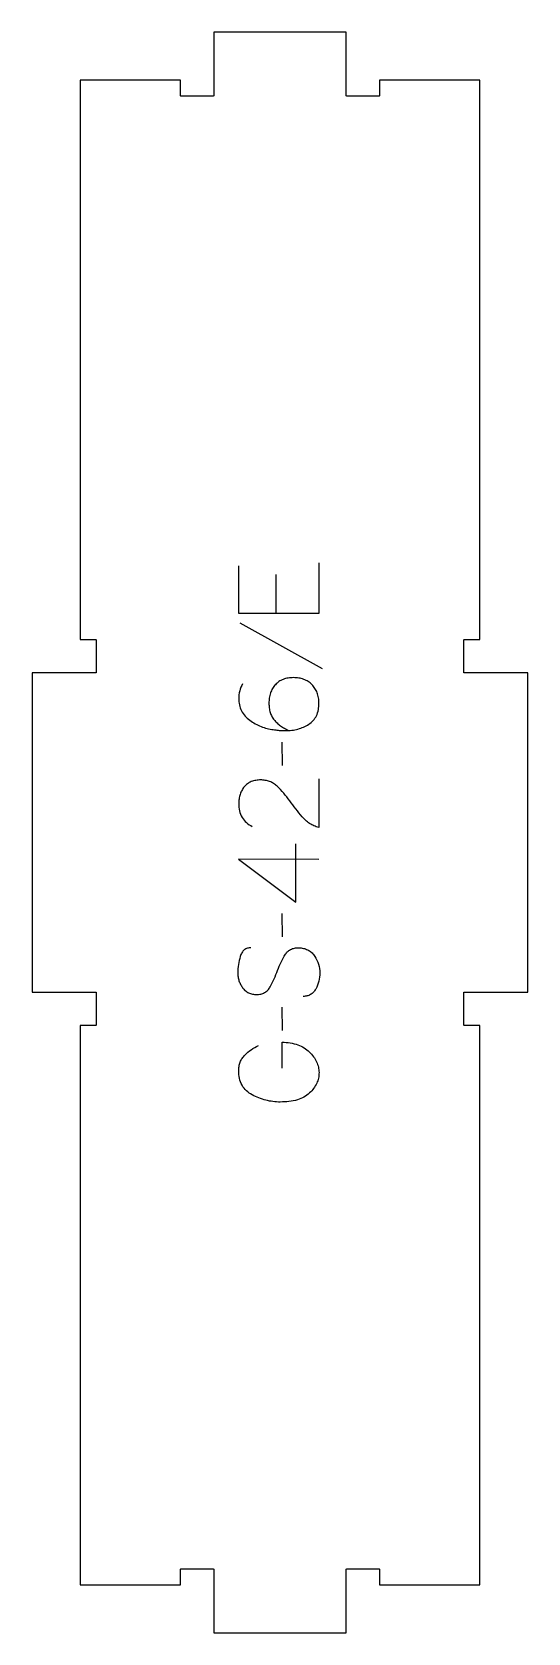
# Model space of a CAD drawing. Extents: x 0 to 186, y 0 to 600.
import ezdxf

# ---------------------------------------------------------------- set-up
doc = ezdxf.new("R2010")
doc.units = 0
doc.layers.add('1_ANYTOOL_1MMDEEP_LABELS_S', color=2, linetype='CONTINUOUS')
doc.layers.add('4_ANYTOOL_CUTTHROUGH_OUTSI', color=5, linetype='CONTINUOUS')

msp = doc.modelspace()

# ---------------------------------------------------------------- linework, layer by layer
at = {"layer": '1_ANYTOOL_1MMDEEP_LABELS_S'}
for p, q in [((91.228572, 396.392859), (91.228572, 381.735716)), ((77.771429, 378.307145), (108.542858, 361.12143)), ((93.414286, 333.607145), (93.500001, 324.82143)), ((98.642858, 273.692859), (98.642858, 295.464287)), ((93.414286, 269.407145), (93.500001, 260.62143)), ((93.414286, 234.350002), (93.500001, 225.564287))]:
    msp.add_line(p, q, dxfattribs=at)
for points in [[(107.300001, 400.678573), (107.300001, 381.735716), (77.300001, 381.735716), (77.300001, 399.564287)], [(107.300001, 289.678573), (77.257144, 289.72143), (98.642858, 273.692859)]]:
    msp.add_lwpolyline(points, dxfattribs=at)
for points in [[(78.757144, 355.464287, 0.057806), (77.681391, 352.766278, 0.066076), (77.300001, 349.892859, 0.052264), (77.546581, 347.540325, 0.065898), (78.333929, 345.317859, 0.065876), (79.673691, 343.374745, 0.052055), (81.435715, 341.792859, 0.028676), (83.497354, 340.470757, 0.033318), (85.705358, 339.414287, 0.033467), (87.935808, 338.693024, 0.034063), (90.242858, 338.278573, -0.003803), (91.143495, 338.165665, -0.001694), (92.042858, 338.042859, 0.025666), (93.453719, 337.918702, 0.009114), (94.871429, 337.892859, 0.030977), (97.18243, 338.036171, 0.036241), (99.451786, 338.487502, 0.036421), (101.544553, 339.231514, 0.036449), (103.507144, 340.27143, 0.069063), (105.154536, 341.653465, 0.072026), (106.351786, 343.437502, 0.068969), (107.090664, 345.74782, 0.042981), (107.300001, 348.178573, 0.037652), (107.149527, 350.173968, 0.05219), (106.646429, 352.105359, 0.053306), (105.830009, 353.730187, 0.0544), (104.685715, 355.142859, 0.052828), (103.272581, 356.275647, 0.052727), (101.653572, 357.087502, 0.051762), (99.751231, 357.585467, 0.038166), (97.785715, 357.735716, 0.038164), (95.812134, 357.584858, 0.055397), (93.907144, 357.07143, 0.056935), (92.344738, 356.242693, 0.058759), (91.014286, 355.078573, 0.051552), (89.960108, 353.637535, 0.048977), (89.214286, 352.014287, 0.04806), (88.752878, 350.102112, 0.035196), (88.614286, 348.135716, 0.031628), (88.724938, 346.3882, 0.043886), (89.096429, 344.680359, 0.044725), (89.689806, 343.242088, 0.050197), (90.542858, 341.942859, 0.037051), (91.647877, 340.769393, 0.02947), (92.900001, 339.751787, 0.029224), (94.460369, 338.762429, 0.021565), (96.114286, 337.935716)], [(107.257144, 319.892859), (107.214286, 301.592859, -0.034491), (105.466954, 302.255637, -0.037732), (103.833929, 303.162502, -0.037744), (102.359293, 304.301796, -0.03482), (101.064286, 305.642859, -0.00859), (98.665704, 308.602084, -0.008791), (96.371429, 311.642859, 0.020588), (94.137987, 314.462147, 0.025206), (91.657144, 317.064287, 0.046908), (90.355902, 318.084882, 0.051091), (88.882144, 318.832145, 0.050722), (87.233969, 319.280878, 0.041139), (85.528572, 319.42143, 0.039396), (83.720986, 319.278786, 0.058519), (81.982144, 318.789287, 0.060358), (80.575028, 317.99873, 0.061397), (79.400001, 316.892859, 0.048006), (78.478041, 315.536902, 0.045901), (77.825001, 314.032145, 0.045216), (77.422441, 312.292083, 0.034258), (77.300001, 310.507145, 0.055622), (77.593988, 307.872574, 0.079896), (78.575001, 305.428573, 0.080617), (80.240701, 303.459186, 0.060287), (82.400001, 302.02143)], [(81.885715, 256.592859, 0.071867), (80.549108, 256.399745, 0.100684), (79.367858, 255.773216, 0.047558), (78.891407, 255.298662, 0.038563), (78.502679, 254.748662, 0.037928), (78.155211, 254.051475, 0.026634), (77.900001, 253.314287, 0.028461), (77.214018, 250.290954, 0.041577), (76.957144, 247.207145, 0.036938), (77.068283, 245.704785, 0.041531), (77.412501, 244.239287, 0.041583), (77.989709, 242.861911, 0.038125), (78.778572, 241.592859, 0.057611), (79.770476, 240.522706, 0.065808), (80.991072, 239.728573, 0.06469), (82.450627, 239.251077, 0.046778), (83.985715, 239.107145, 0.052235), (85.535557, 239.2695, 0.075448), (86.985715, 239.814287, 0.076671), (88.158768, 240.730379, 0.061023), (89.042858, 241.935716, 0.021951), (90.570204, 244.96457, 0.018213), (91.850001, 248.107145, -0.02405), (93.155463, 251.208629, -0.02981), (94.785715, 254.150002, -0.068439), (95.751646, 255.291304, -0.079282), (97.003572, 256.100002, -0.076308), (98.582254, 256.525001, -0.047772), (100.228572, 256.550002, -0.046243), (101.909532, 256.256767, -0.06359), (103.480358, 255.607145, -0.064671), (104.764547, 254.634321, -0.057073), (105.778572, 253.378573, -0.067522), (107.141483, 250.410265, -0.070793), (107.642858, 247.185716, -0.064027), (107.280343, 244.046701, -0.070447), (106.100001, 241.12143, -0.054374), (105.250368, 239.963013, -0.074742), (104.139286, 239.064287, -0.075199), (102.832908, 238.54128, -0.057737), (101.428572, 238.378573)], [(93.500001, 211.464287), (93.542858, 221.235716, -0.031732), (96.55026, 220.967605, -0.048764), (99.467858, 220.223216, -0.050291), (101.778366, 219.113503, -0.060119), (103.785715, 217.528573, -0.036578), (105.272131, 215.796554, -0.050793), (106.432144, 213.837502, -0.051881), (107.099888, 211.884485, -0.053919), (107.342858, 209.835716, -0.055881), (107.135914, 207.800569, -0.055271), (106.485715, 205.860716, -0.05403), (105.326521, 203.93474, -0.038531), (103.828572, 202.250002, -0.067281), (101.717558, 200.702288, -0.049165), (99.296429, 199.678573, -0.047412), (96.092511, 199.005646, -0.028075), (92.814286, 198.82143, -0.03109), (90.122707, 198.988957, -0.031496), (87.473215, 199.491073, -0.031425), (84.84497, 200.341946, -0.02824), (82.335715, 201.500002, -0.064555), (80.18419, 203.028805, -0.078906), (78.558929, 205.094645, -0.076878), (77.58438, 207.718246, -0.050594), (77.300001, 210.52143, -0.039946), (77.432797, 212.180991, -0.052714), (77.867858, 213.78393, -0.053511), (78.583192, 215.167128, -0.05153), (79.571429, 216.37143, -0.040443), (81.994571, 218.411654, -0.04035), (84.714286, 220.035716)]]:
    msp.add_lwpolyline(points, format="xyb", dxfattribs=at)
at = {"layer": '4_ANYTOOL_CUTTHROUGH_OUTSI'}
msp.add_lwpolyline([(167.5, 18), (167.5, 227.5), (161.75, 227.5, -0.414214), (161.5, 227.75), (161.5, 239.75, -0.414214), (161.75, 240), (185.5, 240), (185.5, 359.5), (161.75, 359.5, -0.414214), (161.5, 359.75), (161.5, 371.75, -0.414214), (161.75, 372), (167.5, 372), (167.5, 581.5), (130, 581.5), (130, 575.75, -0.414214), (129.75, 575.5), (117.75, 575.5, -0.414214), (117.5, 575.75), (117.5, 599.5), (68, 599.5), (68, 575.75, -0.414214), (67.75, 575.5), (55.75, 575.5, -0.414214), (55.5, 575.75), (55.5, 581.5), (18, 581.5), (18, 372), (23.75, 372, -0.414214), (24, 371.75), (24, 359.75, -0.414214), (23.75, 359.5), (0, 359.5), (0, 240), (23.75, 240, -0.414214), (24, 239.75), (24, 227.75, -0.414214), (23.75, 227.5), (18, 227.5), (18, 18), (55.5, 18), (55.5, 23.75, -0.414214), (55.75, 24), (67.75, 24, -0.414214), (68, 23.75), (68, 0), (117.5, 0), (117.5, 23.75, -0.414214), (117.75, 24), (129.75, 24, -0.414214), (130, 23.75), (130, 18)], format="xyb", close=True, dxfattribs=at)

doc.saveas('drawing.dxf')
